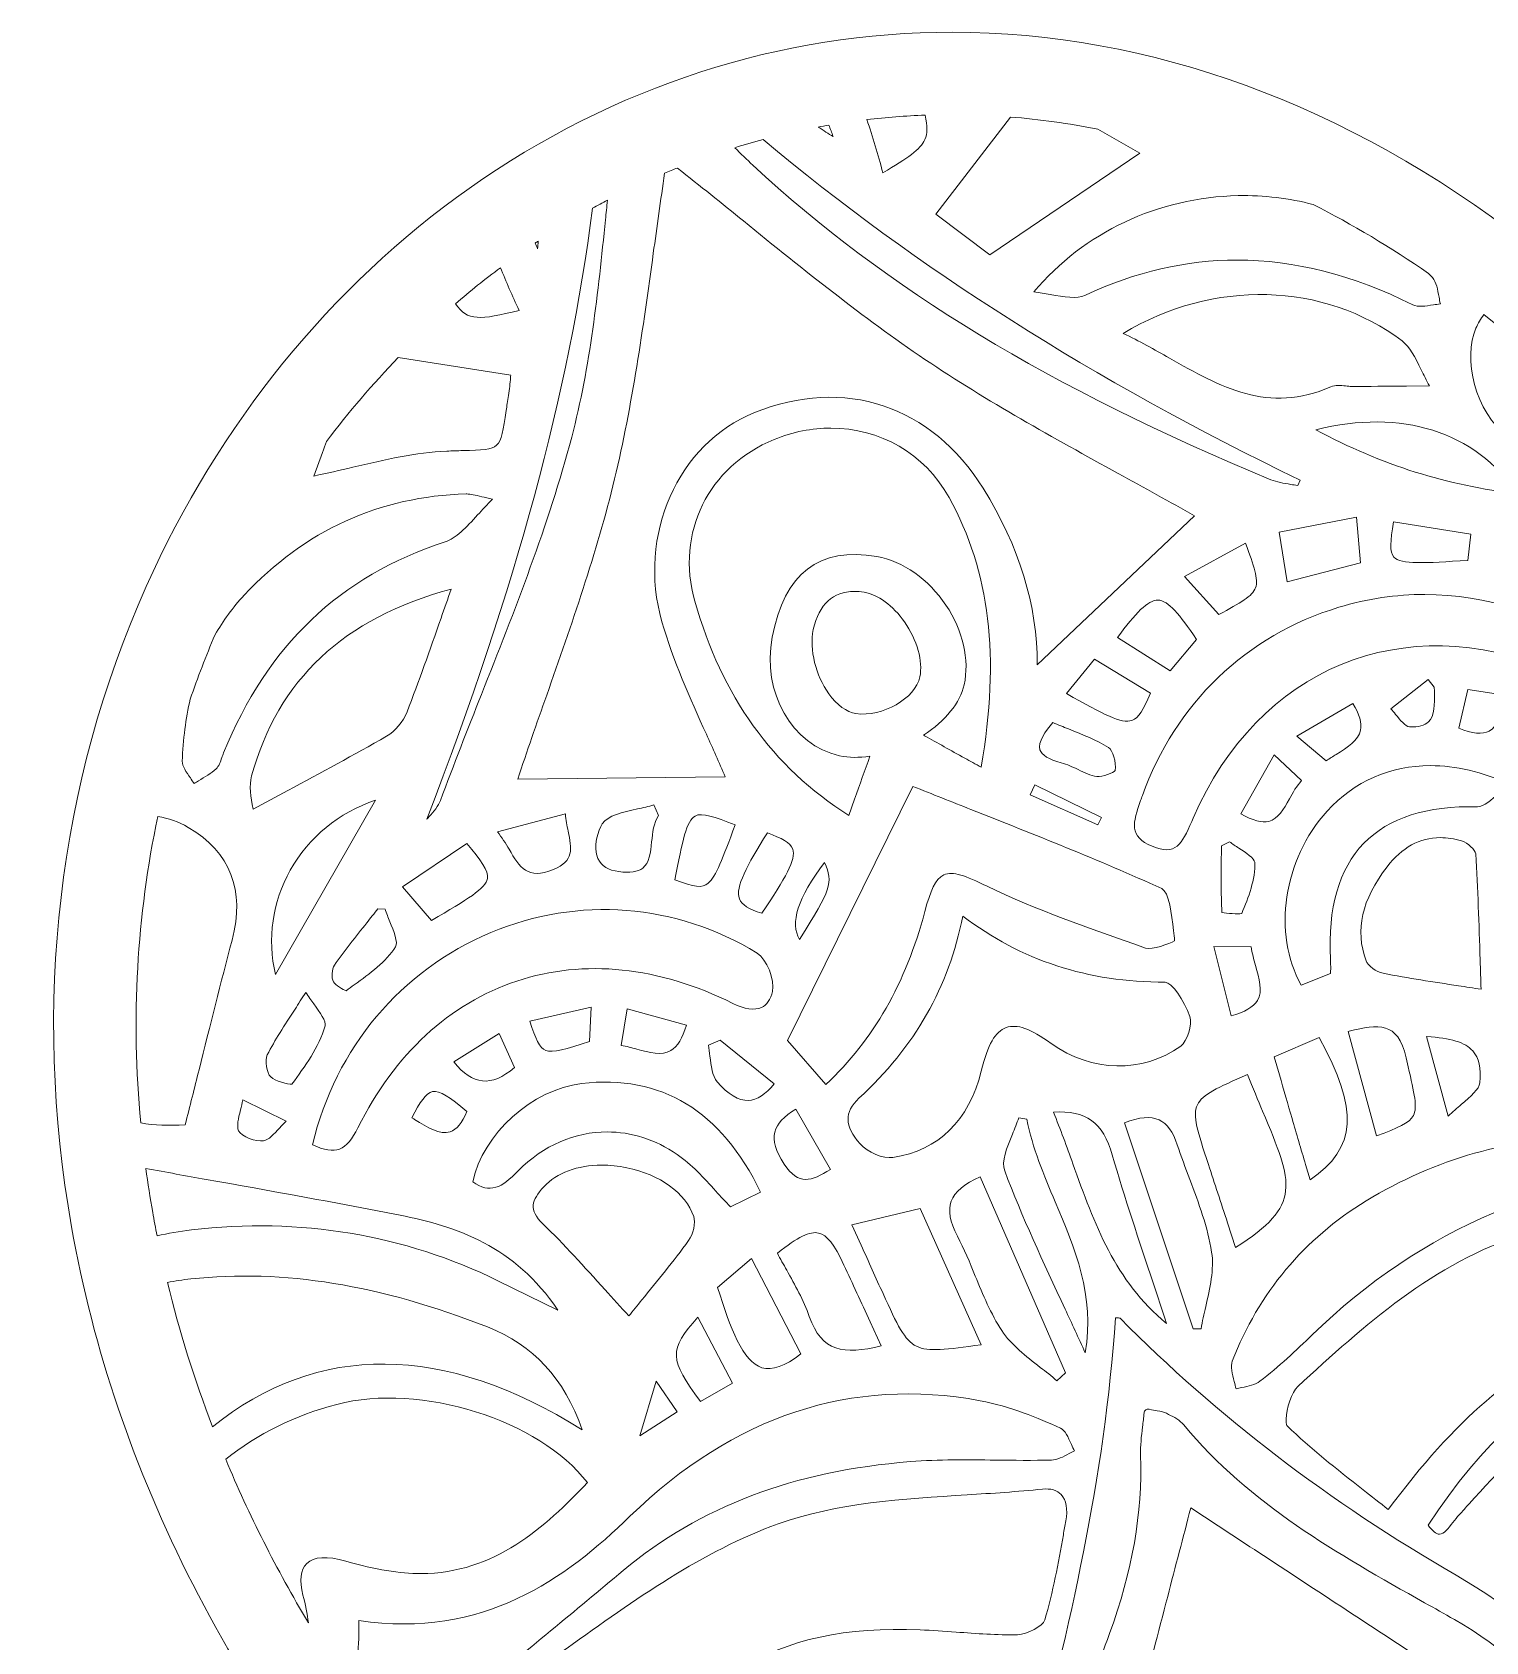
# Model space of a CAD drawing. Extents: x 49 to 10099, y -910 to -90.
# Drawn here: x 48.9 to 401.5, y -482.3 to -91.8 of the extents above; entities that cross this region are included whole.
import ezdxf

# ---------------------------------------------------------------- set-up
doc = ezdxf.new("R2010")
doc.units = 0
doc.header["$MEASUREMENT"] = 0
doc.layers.add('Layer 1', color=7, linetype='Continuous')

msp = doc.modelspace()

# ---------------------------------------------------------------- linework, layer by layer
at = {"layer": 'Layer 1', "lineweight": 0}
for points in [[(351.34, -213.13), (370.13, -209.47), (371.05, -220.55), (353.31, -225.17), (351.34, -213.13)], [(308.24, -282.35), (307.38, -284.11), (290.92, -276.85), (292.1, -274.42), (308.24, -282.35)], [(200.23, -419.08), (205.35, -426.5), (196.28, -432.37), (200.23, -419.08)]]:
    msp.add_lwpolyline(points, dxfattribs=at)
for points, knots in [([(923.48, -226.33), (905.85, -186.9), (878.75, -153.49), (845.11, -129.71), (810.04, -104.91), (769.53, -91.8), (727.95, -91.8), (680.05, -91.8), (632.03, -109.39), (589.06, -142.66), (556.36, -167.98), (526.49, -202.19), (500, -244.61), (474.22, -203.32), (445.23, -169.84), (413.53, -144.72), (413.14, -144.16), (412.75, -143.58), (412.38, -143.02), (412.1, -142.6), (411.56, -142.46), (411.11, -142.67), (411.11, -142.67), (411.01, -142.72), (411.01, -142.72), (410.99, -142.7), (410.97, -142.69), (410.95, -142.67), (367.98, -109.4), (319.95, -91.81), (272.04, -91.8), (230.47, -91.8), (189.96, -104.91), (154.9, -129.69), (121.25, -153.47), (94.15, -186.88), (76.52, -226.31), (55.14, -274.13), (48.87, -327.84), (58.41, -381.63), (68.97, -441.15), (97.77, -497.53), (144, -549.22), (297.89, -721.22), (474.96, -885.08), (476.74, -886.72), (476.74, -886.72), (500.01, -908.2), (500.01, -908.2), (500.01, -908.2), (523.28, -886.71), (523.28, -886.71), (525.05, -885.08), (702.13, -721.22), (856.01, -549.22), (902.24, -497.54), (931.03, -441.16), (941.59, -381.65), (951.12, -327.86), (944.86, -274.15), (923.48, -226.33)], [0, 0, 0, 0, 1, 1, 1, 2, 2, 2, 3, 3, 3, 4, 4, 4, 5, 5, 5, 6, 6, 6, 7, 7, 7, 8, 8, 8, 9, 9, 9, 10, 10, 10, 11, 11, 11, 12, 12, 12, 13, 13, 13, 14, 14, 14, 15, 15, 15, 16, 16, 16, 17, 17, 17, 18, 18, 18, 19, 19, 19, 20, 20, 20, 20]), ([(265.49, -111.93), (266.02, -114.57), (266.07, -116.39), (265.41, -117.87), (264.34, -120.31), (261.25, -122.28), (255.22, -125.95), (254.07, -121.48), (252.77, -117.16), (251.35, -113.02), (256.04, -112.47), (260.75, -112.1), (265.49, -111.93)], [0, 0, 0, 0, 1, 1, 1, 2, 2, 2, 3, 3, 3, 4, 4, 4, 4]), ([(307.37, -115.34), (307.37, -115.34), (317.55, -121.19), (317.55, -121.19), (317.55, -121.19), (281.2, -145.84), (281.2, -145.84), (281.2, -145.84), (268.04, -135.92), (268.04, -135.92), (268.04, -135.92), (286.16, -112.38), (286.16, -112.38), (293.24, -112.95), (300.32, -113.94), (307.37, -115.34)], [0, 0, 0, 0, 1, 1, 1, 2, 2, 2, 3, 3, 3, 4, 4, 4, 5, 5, 5, 5]), ([(242.11, -114.36), (242.47, -115.27), (242.83, -116.18), (243.17, -117.11), (242.03, -116.44), (240.82, -115.67), (239.56, -114.81), (240.41, -114.65), (241.26, -114.5), (242.11, -114.36)], [0, 0, 0, 0, 1, 1, 1, 2, 2, 2, 3, 3, 3, 3]), ([(226.16, -117.84), (263.47, -149.09), (306.25, -176.22), (356.47, -200.48), (356.47, -200.48), (355.85, -201.8), (355.85, -201.8), (355.3, -201.69), (354.73, -201.6), (354.17, -201.52), (352.44, -201.24), (350.8, -200.98), (349.33, -200.37), (295.96, -178.3), (256.05, -154.06), (223.71, -124.09), (222.22, -122.7), (220.75, -121.27), (219.3, -119.83), (221.58, -119.12), (223.86, -118.46), (226.16, -117.84)], [0, 0, 0, 0, 1, 1, 1, 2, 2, 2, 3, 3, 3, 4, 4, 4, 5, 5, 5, 6, 6, 6, 7, 7, 7, 7]), ([(205.41, -124.76), (210.85, -129.07), (216.21, -133.39), (221.41, -137.61), (236.26, -149.63), (250.28, -160.98), (265.42, -171.18), (280.6, -181.41), (296.71, -190.27), (312.28, -198.84), (318.7, -202.37), (324.79, -205.72), (330.8, -209.15), (330.8, -209.15), (292.66, -245.27), (292.66, -245.27), (292.71, -230.92), (288.31, -216.53), (279.57, -202.46), (267.07, -182.34), (245.8, -175.31), (224.06, -184.11), (205.47, -191.63), (195.61, -213.92), (201.63, -234.84), (204.34, -244.28), (208.44, -253.37), (212.42, -262.15), (213.94, -265.53), (215.52, -269.01), (216.97, -272.44), (216.97, -272.44), (166.66, -273), (166.66, -273), (168.88, -266.31), (171.21, -259.66), (173.68, -252.65), (179.64, -235.69), (185.81, -218.15), (190.14, -200.2), (194.46, -182.26), (197.04, -163.53), (199.54, -145.42), (200.41, -139.07), (201.32, -132.54), (202.29, -126.04), (203.33, -125.6), (204.37, -125.17), (205.41, -124.76)], [0, 0, 0, 0, 1, 1, 1, 2, 2, 2, 3, 3, 3, 4, 4, 4, 5, 5, 5, 6, 6, 6, 7, 7, 7, 8, 8, 8, 9, 9, 9, 10, 10, 10, 11, 11, 11, 12, 12, 12, 13, 13, 13, 14, 14, 14, 15, 15, 15, 16, 16, 16, 16]), ([(184.81, -134.52), (186.01, -133.86), (187.21, -133.22), (188.42, -132.58), (188.25, -134.16), (188.09, -135.74), (187.93, -137.3), (186.13, -154.84), (184.26, -172.97), (179.74, -190.06), (174.13, -211.29), (165.85, -232.23), (157.85, -252.48), (154.53, -260.88), (151.09, -269.57), (147.9, -278.17), (147.38, -279.56), (146.25, -280.87), (145.17, -282.13), (145.17, -282.13), (144.85, -282.5), (144.85, -282.5), (144.77, -282.58), (144.69, -282.67), (144.61, -282.76), (166.33, -226.12), (179.01, -179.51), (184.81, -134.52)], [0, 0, 0, 0, 1, 1, 1, 2, 2, 2, 3, 3, 3, 4, 4, 4, 5, 5, 5, 6, 6, 6, 7, 7, 7, 8, 8, 8, 9, 9, 9, 9]), ([(387.61, -150.35), (387.92, -150.69), (388.24, -151.02), (388.54, -151.36), (389.48, -152.46), (389.8, -154.23), (390.14, -156.12), (390.23, -156.65), (390.33, -157.19), (390.45, -157.72), (389.88, -157.79), (389.31, -157.88), (388.76, -157.96), (386.91, -158.25), (385, -158.55), (383.78, -157.94), (369.21, -150.71), (355.06, -147.09), (341.11, -147.09), (328.75, -147.09), (316.55, -149.93), (304.35, -155.61), (302.26, -156.59), (299.27, -156.06), (295.81, -155.45), (294.53, -155.22), (293.22, -154.99), (291.85, -154.81), (304, -140.36), (321.95, -131.87), (341.4, -131.46), (347.68, -131.33), (353.8, -132.09), (359.58, -133.61), (369.09, -138.43), (378.45, -144.01), (387.61, -150.35)], [0, 0, 0, 0, 1, 1, 1, 2, 2, 2, 3, 3, 3, 4, 4, 4, 5, 5, 5, 6, 6, 6, 7, 7, 7, 8, 8, 8, 9, 9, 9, 10, 10, 10, 11, 11, 11, 12, 12, 12, 12]), ([(171.48, -144.38), (171.27, -143.91), (171.09, -143.45), (170.89, -142.98), (171.13, -142.82), (171.37, -142.66), (171.61, -142.5), (171.57, -143.13), (171.52, -143.75), (171.48, -144.38)], [0, 0, 0, 0, 1, 1, 1, 2, 2, 2, 3, 3, 3, 3]), ([(162.46, -148.95), (163.83, -152.31), (165.32, -155.75), (166.98, -159.29), (157.48, -161.68), (154.47, -161.94), (151.54, -157.69), (155.08, -154.64), (158.73, -151.73), (162.46, -148.95)], [0, 0, 0, 0, 1, 1, 1, 2, 2, 2, 3, 3, 3, 3]), ([(324.73, -170.87), (321.11, -168.81), (317.38, -166.7), (313.51, -164.9), (335.24, -151.71), (362.22, -152.36), (381.19, -166.71), (383.08, -168.14), (384.29, -170.61), (385.82, -173.73), (386.41, -174.94), (387.05, -176.26), (387.8, -177.64), (387.8, -177.64), (382.26, -177.68), (382.26, -177.68), (377.18, -177.71), (373.08, -177.73), (368.98, -177.75), (368.5, -177.74), (368, -177.69), (367.46, -177.63), (366.25, -177.5), (365, -177.36), (363.88, -177.85), (348.72, -184.48), (337.07, -177.87), (324.73, -170.87)], [0, 0, 0, 0, 1, 1, 1, 2, 2, 2, 3, 3, 3, 4, 4, 4, 5, 5, 5, 6, 6, 6, 7, 7, 7, 8, 8, 8, 9, 9, 9, 9]), ([(453.4, -213.14), (452.32, -214.91), (451.23, -216.72), (450.22, -218.6), (445.69, -215.63), (441.29, -212.78), (436.98, -210), (426.42, -203.17), (416.45, -196.73), (406.82, -189.86), (398.84, -184.16), (395.89, -170.69), (399.08, -163.65), (399.61, -162.47), (400.26, -161.35), (401, -160.29), (419.45, -174.89), (436.95, -192.54), (453.4, -213.14)], [0, 0, 0, 0, 1, 1, 1, 2, 2, 2, 3, 3, 3, 4, 4, 4, 5, 5, 5, 6, 6, 6, 6]), ([(137.66, -170.76), (137.66, -170.76), (164.96, -175.05), (164.96, -175.05), (164.94, -175.24), (164.93, -175.44), (164.91, -175.65), (164.79, -176.97), (164.66, -178.47), (164.42, -179.96), (164.2, -181.29), (164.02, -182.5), (163.85, -183.59), (163.12, -188.33), (162.72, -190.94), (161.54, -192.03), (160.37, -193.1), (157.99, -193.17), (153.26, -193.31), (152.12, -193.35), (150.84, -193.38), (149.42, -193.44), (141.9, -193.75), (134.48, -195.5), (126.62, -197.35), (123.57, -198.07), (120.43, -198.81), (117.2, -199.49), (117.2, -199.49), (119.3, -193.76), (119.3, -193.76), (119.62, -192.87), (119.94, -192.01), (120.25, -191.13), (125.66, -183.94), (131.48, -177.14), (137.66, -170.76)], [0, 0, 0, 0, 1, 1, 1, 2, 2, 2, 3, 3, 3, 4, 4, 4, 5, 5, 5, 6, 6, 6, 7, 7, 7, 8, 8, 8, 9, 9, 9, 10, 10, 10, 11, 11, 11, 12, 12, 12, 12]), ([(360.27, -188.28), (381.07, -183.05), (398.74, -188.63), (409.33, -203.77), (392.04, -201.83), (376.34, -196.87), (360.27, -188.28)], [0, 0, 0, 0, 1, 1, 1, 2, 2, 2, 2]), ([(279.09, -270.16), (277.7, -269.39), (276.38, -268.65), (275.1, -267.94), (271.62, -266.01), (268.47, -264.26), (265.35, -262.48), (265.27, -262.43), (265.19, -262.39), (265.11, -262.35), (270.39, -258.9), (274.02, -254.44), (274.94, -250.17), (276.27, -244.05), (274.66, -237), (270.52, -230.81), (266.27, -224.47), (260.15, -220.17), (253.74, -219.02), (239.83, -216.53), (231.29, -223.11), (228.37, -238.6), (225.84, -251.96), (233.19, -264.85), (244.74, -267.35), (246.97, -267.83), (249.43, -267.87), (252.08, -267.47), (252.08, -267.48), (252.08, -267.48), (252.08, -267.48), (250.84, -270.89), (249.64, -274.31), (248.37, -277.92), (248.37, -277.92), (246.98, -281.87), (246.98, -281.87), (228.37, -269.98), (216.13, -252.95), (209.61, -229.85), (204.93, -213.29), (212.85, -197.16), (228.86, -190.61), (233.41, -188.75), (238.06, -187.86), (242.59, -187.86), (254.41, -187.86), (265.37, -193.93), (271.27, -204.69), (281.24, -222.85), (283.67, -243.1), (279.09, -270.16)], [0, 0, 0, 0, 1, 1, 1, 2, 2, 2, 3, 3, 3, 4, 4, 4, 5, 5, 5, 6, 6, 6, 7, 7, 7, 8, 8, 8, 9, 9, 9, 10, 10, 10, 11, 11, 11, 12, 12, 12, 13, 13, 13, 14, 14, 14, 15, 15, 15, 16, 16, 16, 17, 17, 17, 17]), ([(93.21, -238.06), (95.21, -234.56), (97.55, -231.34), (100.28, -228.42), (115, -212.67), (133.12, -204.4), (154.15, -203.84), (154.19, -203.84), (154.24, -203.84), (154.29, -203.84), (155.22, -203.84), (156.28, -204.09), (157.97, -204.5), (158.7, -204.68), (159.55, -204.89), (160.56, -205.11), (159.23, -206.43), (158.03, -207.74), (156.93, -208.94), (154.16, -211.96), (151.76, -214.57), (149.01, -215.47), (123.45, -223.83), (105.89, -240.58), (95.31, -266.66), (95.17, -267.03), (95.03, -267.42), (94.89, -267.8), (94.52, -268.86), (94.13, -269.94), (93.5, -270.51), (92.26, -271.63), (90.79, -272.51), (89.24, -273.43), (88.88, -273.65), (88.52, -273.87), (88.16, -274.08), (87.86, -273.63), (87.55, -273.18), (87.24, -272.73), (86.26, -271.33), (85.24, -269.88), (85.28, -268.7), (85.47, -263.35), (86.11, -258.34), (87.21, -253.65), (89.03, -248.39), (91.02, -243.19), (93.21, -238.06)], [0, 0, 0, 0, 1, 1, 1, 2, 2, 2, 3, 3, 3, 4, 4, 4, 5, 5, 5, 6, 6, 6, 7, 7, 7, 8, 8, 8, 9, 9, 9, 10, 10, 10, 11, 11, 11, 12, 12, 12, 13, 13, 13, 14, 14, 14, 15, 15, 15, 16, 16, 16, 16]), ([(379.05, -210.63), (379.05, -210.63), (397.84, -213.58), (397.84, -213.58), (397.84, -213.58), (397.14, -219.94), (397.14, -219.94), (386.68, -220.64), (380.88, -220.98), (379.19, -219.14), (378.07, -217.91), (378.34, -215.21), (379.05, -210.63)], [0, 0, 0, 0, 1, 1, 1, 2, 2, 2, 3, 3, 3, 4, 4, 4, 4]), ([(328.37, -223.87), (328.37, -223.87), (343.22, -215.78), (343.22, -215.78), (345.28, -221.36), (346.37, -224.52), (345.62, -226.58), (344.87, -228.65), (341.96, -230.27), (336.72, -233.07), (336.72, -233.07), (328.37, -223.87), (328.37, -223.87)], [0, 0, 0, 0, 1, 1, 1, 2, 2, 2, 3, 3, 3, 4, 4, 4, 4]), ([(134.82, -262.62), (126.95, -267.15), (118.8, -271.52), (110.91, -275.75), (108.09, -277.26), (105.27, -278.77), (102.45, -280.3), (101.87, -277.39), (101.44, -274.66), (102.1, -272.26), (108.51, -248.86), (124.36, -234.02), (150.52, -226.92), (149.68, -229.28), (148.86, -231.62), (148.05, -233.94), (145.29, -241.82), (142.69, -249.26), (139.8, -256.71), (138.89, -259.06), (136.89, -261.44), (134.82, -262.62)], [0, 0, 0, 0, 1, 1, 1, 2, 2, 2, 3, 3, 3, 4, 4, 4, 5, 5, 5, 6, 6, 6, 7, 7, 7, 7]), ([(248.69, -257.11), (246.43, -256.77), (244.08, -255.06), (242.1, -252.29), (238.89, -247.82), (237.41, -241.69), (238.31, -236.73), (239.82, -230.53), (243.09, -227.49), (248.29, -227.49), (249.05, -227.49), (249.85, -227.55), (250.68, -227.68), (254.02, -228.19), (257.68, -230.89), (260.47, -234.9), (263.55, -239.32), (264.97, -244.42), (264.2, -248.24), (263.14, -253.41), (255.04, -258.05), (248.69, -257.11)], [0, 0, 0, 0, 1, 1, 1, 2, 2, 2, 3, 3, 3, 4, 4, 4, 5, 5, 5, 6, 6, 6, 7, 7, 7, 7]), ([(331.27, -239.14), (331.27, -239.14), (324.9, -246.77), (324.9, -246.77), (324.9, -246.77), (312.13, -238.64), (312.13, -238.64), (316.45, -232.84), (319.51, -229.51), (321.97, -229.58), (324.45, -229.65), (327.29, -233.12), (331.27, -239.14)], [0, 0, 0, 0, 1, 1, 1, 2, 2, 2, 3, 3, 3, 4, 4, 4, 4]), ([(417.65, -246.59), (381.4, -231.53), (346.37, -245.96), (330.49, -282.48), (330.49, -282.48), (330.14, -283.3), (330.14, -283.3), (327.74, -288.86), (326.23, -291.65), (320.54, -289.31), (314.88, -286.98), (315.79, -283.58), (317.75, -278.22), (317.9, -277.82), (318.04, -277.42), (318.18, -277.02), (326.06, -254.75), (343.44, -238.1), (365.86, -231.33), (372.75, -229.24), (379.75, -228.22), (386.69, -228.22), (401.58, -228.22), (416.15, -232.95), (428.59, -242.08), (425.96, -247.9), (423.31, -248.94), (417.65, -246.59)], [0, 0, 0, 0, 1, 1, 1, 2, 2, 2, 3, 3, 3, 4, 4, 4, 5, 5, 5, 6, 6, 6, 7, 7, 7, 8, 8, 8, 9, 9, 9, 9]), ([(320.13, -252.19), (318.43, -256.2), (317.27, -258.23), (315.64, -258.78), (313.15, -259.62), (308.83, -257.44), (299.76, -252.24), (299.76, -252.24), (306.57, -243.89), (306.57, -243.89), (306.57, -243.89), (320.13, -252.19), (320.13, -252.19)], [0, 0, 0, 0, 1, 1, 1, 2, 2, 2, 3, 3, 3, 4, 4, 4, 4]), ([(378.44, -255.94), (378.44, -255.94), (387.48, -248.87), (387.48, -248.87), (387.48, -248.87), (388.99, -250.74), (388.99, -250.74), (388.99, -251.16), (389, -251.57), (389.01, -251.99), (389.05, -254.79), (389.09, -257.68), (387.57, -259.15), (386.64, -260.05), (385.13, -260.43), (382.96, -260.32), (381.99, -260.27), (380.72, -258.7), (379.59, -257.31), (379.22, -256.85), (378.83, -256.38), (378.44, -255.94)], [0, 0, 0, 0, 1, 1, 1, 2, 2, 2, 3, 3, 3, 4, 4, 4, 5, 5, 5, 6, 6, 6, 7, 7, 7, 7]), ([(394.9, -260.66), (394.9, -260.66), (397.15, -251.28), (397.15, -251.28), (397.15, -251.28), (406.09, -252.69), (406.09, -252.69), (405.36, -256.55), (404.62, -260.14), (402.29, -261.38), (400.66, -262.24), (398.24, -262.01), (394.9, -260.66)], [0, 0, 0, 0, 1, 1, 1, 2, 2, 2, 3, 3, 3, 4, 4, 4, 4]), ([(371.11, -261.15), (370.59, -263.66), (367.96, -265.29), (365.19, -267.02), (364.39, -267.51), (363.58, -268.02), (362.79, -268.56), (362.79, -268.56), (355.63, -262.63), (355.63, -262.63), (355.63, -262.63), (369.19, -254.65), (369.19, -254.65), (370.85, -257.28), (371.48, -259.41), (371.11, -261.15)], [0, 0, 0, 0, 1, 1, 1, 2, 2, 2, 3, 3, 3, 4, 4, 4, 5, 5, 5, 5]), ([(300.25, -260.84), (303.74, -262.24), (307.02, -263.55), (309.95, -265.36), (311, -266.01), (311.85, -268.88), (311.61, -270.9), (311.19, -271.46), (308.53, -272.6), (307.15, -272.38), (305.62, -272.15), (304.14, -271.45), (302.57, -270.7), (301.27, -270.09), (299.92, -269.45), (298.49, -269.07), (295.46, -268.26), (293.73, -267.18), (293.33, -265.88), (292.77, -264.06), (294.71, -261.36), (296.45, -259.29), (297.74, -259.84), (299.01, -260.35), (300.25, -260.84)], [0, 0, 0, 0, 1, 1, 1, 2, 2, 2, 3, 3, 3, 4, 4, 4, 5, 5, 5, 6, 6, 6, 7, 7, 7, 8, 8, 8, 8]), ([(356.76, -273.39), (355.59, -274.67), (354.71, -276.26), (353.84, -277.81), (352.44, -280.33), (351.11, -282.7), (348.88, -283.27), (347.16, -283.7), (344.93, -283.1), (342.08, -281.42), (342.08, -281.42), (350.11, -267.13), (350.11, -267.13), (350.11, -267.13), (356.76, -273.39), (356.76, -273.39)], [0, 0, 0, 0, 1, 1, 1, 2, 2, 2, 3, 3, 3, 4, 4, 4, 5, 5, 5, 5]), ([(388.04, -269.75), (394.14, -269.75), (400.61, -271.23), (407.15, -274.24), (406.33, -274.92), (405.55, -275.62), (404.78, -276.31), (402.8, -278.09), (400.98, -279.75), (399.44, -279.74), (387.2, -279.42), (377.92, -282.4), (371.89, -288.6), (365.84, -294.84), (363.12, -304.29), (363.81, -316.68), (363.85, -317.47), (363.85, -318.29), (363.85, -319.24), (363.84, -319.55), (363.84, -319.88), (363.84, -320.22), (363.84, -320.22), (356.67, -322.98), (356.67, -322.98), (349.72, -310.48), (352.36, -292.51), (362.97, -280.81), (369.62, -273.48), (378.36, -269.75), (388.04, -269.75)], [0, 0, 0, 0, 1, 1, 1, 2, 2, 2, 3, 3, 3, 4, 4, 4, 5, 5, 5, 6, 6, 6, 7, 7, 7, 8, 8, 8, 9, 9, 9, 10, 10, 10, 10]), ([(322.86, -299.58), (324.71, -300.42), (325.29, -305.82), (325.72, -309.77), (325.82, -310.62), (325.91, -311.45), (326, -312.22), (324.71, -312.99), (320.5, -314.54), (318.96, -314), (305, -309.18), (292.46, -304.72), (280.49, -299.02), (275.17, -296.49), (272.29, -295.22), (269.99, -296.28), (267.88, -297.26), (266.79, -300.02), (265.42, -305.11), (260.69, -322.72), (253.04, -336.1), (241.4, -347.14), (241.4, -347.14), (232.1, -336.46), (232.1, -336.46), (232.1, -336.46), (262.5, -274.79), (262.5, -274.79), (267.19, -276.67), (271.89, -278.53), (276.6, -280.39), (291.88, -286.43), (307.68, -292.67), (322.86, -299.58)], [0, 0, 0, 0, 1, 1, 1, 2, 2, 2, 3, 3, 3, 4, 4, 4, 5, 5, 5, 6, 6, 6, 7, 7, 7, 8, 8, 8, 9, 9, 9, 10, 10, 10, 11, 11, 11, 11]), ([(107.88, -320.41), (105.89, -311.77), (107.14, -302.88), (111.46, -295.13), (115.96, -287.08), (123.25, -281.12), (132.16, -278.14), (132.16, -278.14), (107.88, -320.41), (107.88, -320.41)], [0, 0, 0, 0, 1, 1, 1, 2, 2, 2, 3, 3, 3, 3]), ([(187.17, -283.83), (188.47, -281.84), (192.14, -281.04), (195.68, -280.26), (197.02, -279.97), (198.4, -279.67), (199.69, -279.3), (199.69, -279.3), (200.82, -281.86), (200.82, -281.86), (199.63, -283.65), (199.38, -285.99), (199.13, -288.26), (198.85, -290.88), (198.58, -293.35), (196.97, -294.62), (195.78, -295.55), (193.88, -295.83), (191.17, -295.47), (188.62, -295.13), (186.92, -294.07), (186.12, -292.32), (184.81, -289.46), (186.15, -285.38), (187.17, -283.83)], [0, 0, 0, 0, 1, 1, 1, 2, 2, 2, 3, 3, 3, 4, 4, 4, 5, 5, 5, 6, 6, 6, 7, 7, 7, 8, 8, 8, 8]), ([(204.76, -297.47), (206.61, -287.93), (207.61, -283.11), (209.69, -281.97), (211.33, -281.07), (214.39, -282.18), (219.37, -284.13), (216.41, -292.21), (214.72, -296.7), (212.85, -298.29), (211.33, -299.59), (209.51, -299.13), (204.76, -297.47)], [0, 0, 0, 0, 1, 1, 1, 2, 2, 2, 3, 3, 3, 4, 4, 4, 4]), ([(79.33, -282.07), (81.9, -282.47), (84.39, -283.35), (86.71, -284.72), (96.96, -290.77), (100.55, -299.98), (97.36, -312.08), (94.62, -322.51), (92.06, -332.74), (89.34, -343.56), (88.24, -347.98), (87.12, -352.41), (85.99, -356.88), (82.04, -357.13), (78.46, -356.98), (75.19, -356.45), (72.84, -331.18), (74.25, -306.15), (79.33, -282.07)], [0, 0, 0, 0, 1, 1, 1, 2, 2, 2, 3, 3, 3, 4, 4, 4, 5, 5, 5, 6, 6, 6, 6]), ([(161.72, -285.81), (161.72, -285.81), (178.2, -281.48), (178.2, -281.48), (178.32, -282.92), (178.6, -284.29), (178.87, -285.63), (179.76, -289.98), (180.35, -292.85), (175.3, -294.94), (169.03, -297.54), (167.15, -294.39), (164.55, -290.04), (163.69, -288.6), (162.81, -287.13), (161.72, -285.81)], [0, 0, 0, 0, 1, 1, 1, 2, 2, 2, 3, 3, 3, 4, 4, 4, 5, 5, 5, 5]), ([(154.33, -288.64), (157.67, -292.72), (159.65, -295.26), (159.32, -297.13), (158.88, -299.57), (154.48, -302.2), (145.73, -307.32), (145.73, -307.32), (138.71, -299.19), (138.71, -299.19), (138.71, -299.19), (154.33, -288.64), (154.33, -288.64)], [0, 0, 0, 0, 1, 1, 1, 2, 2, 2, 3, 3, 3, 4, 4, 4, 4]), ([(225.89, -305.56), (222.63, -304.57), (220.98, -303.51), (220.44, -302.08), (219.38, -299.29), (222.22, -293.89), (227.2, -286.09), (230.62, -287.3), (232.83, -288.41), (233.37, -290), (234.2, -292.46), (231.62, -297.01), (225.89, -305.56)], [0, 0, 0, 0, 1, 1, 1, 2, 2, 2, 3, 3, 3, 4, 4, 4, 4]), ([(345.44, -293.19), (345.44, -293.19), (345.44, -293.19), (345.44, -293.19), (345.62, -297.29), (343.92, -301.74), (342.26, -305.64), (341.35, -305.8), (338.7, -305.59), (337.46, -305.38), (337.22, -300.67), (337.28, -295.85), (337.33, -291.19), (337.33, -291.19), (337.36, -289.19), (337.36, -289.19), (337.36, -289.19), (339.32, -288.24), (339.32, -288.24), (340.03, -288.77), (340.82, -289.28), (341.59, -289.78), (343.2, -290.82), (345.4, -292.25), (345.44, -293.19)], [0, 0, 0, 0, 1, 1, 1, 2, 2, 2, 3, 3, 3, 4, 4, 4, 5, 5, 5, 6, 6, 6, 7, 7, 7, 8, 8, 8, 8]), ([(394.85, -323.16), (388.85, -322.25), (382.64, -321.31), (376.6, -320.13), (374.97, -319.81), (372.86, -318.27), (372.42, -317.07), (369.73, -309.59), (371.35, -302.35), (377.54, -294.28), (381.14, -289.58), (385.45, -287.22), (390.41, -287.22), (392.07, -287.22), (393.81, -287.49), (395.61, -288.02), (397.13, -288.46), (398.96, -290.28), (399.02, -291.13), (399.56, -299.66), (399.82, -308.05), (400.1, -316.94), (400.17, -319.28), (400.25, -321.63), (400.33, -324), (398.5, -323.72), (396.68, -323.44), (394.85, -323.16)], [0, 0, 0, 0, 1, 1, 1, 2, 2, 2, 3, 3, 3, 4, 4, 4, 5, 5, 5, 6, 6, 6, 7, 7, 7, 8, 8, 8, 9, 9, 9, 9]), ([(241.07, -293.22), (243.26, -298.36), (242.68, -299.56), (235.03, -311.9), (232.58, -308.05), (234.61, -301.78), (241.07, -293.22)], [0, 0, 0, 0, 1, 1, 1, 2, 2, 2, 2]), ([(160.11, -310.27), (181.43, -301.32), (204.99, -303.14), (224.74, -315.25), (227.02, -316.65), (229.1, -321.85), (228.45, -324.52), (227.98, -326.5), (227.07, -327.81), (225.76, -328.42), (224.09, -329.19), (221.69, -328.85), (218.82, -327.42), (200.87, -318.48), (182.75, -316.61), (166.44, -322.02), (150.11, -327.43), (136.78, -339.73), (127.9, -357.6), (125.07, -363.29), (122.53, -364.3), (116.86, -361.73), (122.53, -338.17), (138.25, -319.44), (160.11, -310.27)], [0, 0, 0, 0, 1, 1, 1, 2, 2, 2, 3, 3, 3, 4, 4, 4, 5, 5, 5, 6, 6, 6, 7, 7, 7, 8, 8, 8, 8]), ([(122.17, -318.18), (124.63, -314.65), (127.38, -311.2), (130.04, -307.87), (130.93, -306.74), (131.83, -305.62), (132.72, -304.49), (132.72, -304.49), (134.49, -304.56), (134.49, -304.56), (134.81, -305.55), (135.23, -306.6), (135.64, -307.62), (136.55, -309.88), (137.69, -312.69), (137.03, -313.7), (134.68, -317.35), (130.77, -320.19), (126.99, -322.93), (126.33, -323.41), (125.68, -323.88), (125.04, -324.36), (124.32, -324.18), (122.44, -323.04), (121.95, -322.17), (121.42, -321.22), (121.53, -319.09), (122.17, -318.18)], [0, 0, 0, 0, 1, 1, 1, 2, 2, 2, 3, 3, 3, 4, 4, 4, 5, 5, 5, 6, 6, 6, 7, 7, 7, 8, 8, 8, 9, 9, 9, 9]), ([(329.71, -330.65), (330.34, -332.54), (329.05, -336.68), (327.48, -337.8), (318.16, -344.45), (305.83, -344.2), (296.05, -337.16), (291, -333.52), (287.74, -332.37), (285.16, -333.31), (282.47, -334.3), (280.71, -337.35), (279.08, -343.85), (276.04, -355.98), (268.83, -363.03), (257.64, -364.81), (255.36, -365.18), (251.51, -363.56), (249.7, -361.5), (245.88, -357.12), (245.79, -353.82), (249.43, -350.46), (249.43, -350.46), (249.43, -350.46), (249.43, -350.46), (262.97, -337.95), (271.22, -323.47), (274.6, -306.24), (288.76, -317.02), (304.85, -322.28), (323.74, -322.3), (325.23, -322.3), (328.35, -326.67), (329.71, -330.65)], [0, 0, 0, 0, 1, 1, 1, 2, 2, 2, 3, 3, 3, 4, 4, 4, 5, 5, 5, 6, 6, 6, 7, 7, 7, 8, 8, 8, 9, 9, 9, 10, 10, 10, 11, 11, 11, 11]), ([(344.54, -313.68), (344.77, -315.21), (345.21, -316.75), (345.64, -318.24), (346.55, -321.44), (347.42, -324.46), (346.08, -326.72), (345.1, -328.35), (343, -329.57), (339.68, -330.43), (339.68, -330.43), (335.53, -313.66), (335.53, -313.66), (335.53, -313.66), (344.54, -313.68), (344.54, -313.68)], [0, 0, 0, 0, 1, 1, 1, 2, 2, 2, 3, 3, 3, 4, 4, 4, 5, 5, 5, 5]), ([(106.73, -345.28), (106.73, -345.28), (106.73, -345.28), (106.73, -345.28), (105.73, -344.26), (105.27, -341.22), (105.91, -339.94), (107.76, -336.28), (110.02, -332.82), (112.64, -328.81), (113.47, -327.53), (114.33, -326.2), (115.23, -324.79), (115.87, -325.76), (116.54, -326.69), (117.16, -327.55), (118.67, -329.64), (120.23, -331.8), (119.92, -332.91), (118.45, -338.05), (114.97, -342.8), (111.88, -347), (110.97, -347.13), (107.75, -346.31), (106.73, -345.28)], [0, 0, 0, 0, 1, 1, 1, 2, 2, 2, 3, 3, 3, 4, 4, 4, 5, 5, 5, 6, 6, 6, 7, 7, 7, 8, 8, 8, 8]), ([(184.49, -328.37), (184.49, -328.37), (184.06, -336.67), (184.06, -336.67), (178.34, -338.52), (175.15, -339.51), (173.44, -338.86), (171.9, -338.28), (171.04, -336.07), (169.55, -331.76), (169.55, -331.76), (184.49, -328.37), (184.49, -328.37)], [0, 0, 0, 0, 1, 1, 1, 2, 2, 2, 3, 3, 3, 4, 4, 4, 4]), ([(207.55, -332.71), (206.64, -335.9), (205.41, -337.92), (203.79, -338.87), (201.55, -340.19), (198.62, -339.38), (195.51, -338.52), (194.29, -338.18), (193.03, -337.84), (191.77, -337.61), (191.77, -337.61), (193.17, -328.73), (193.17, -328.73), (193.17, -328.73), (207.55, -332.71), (207.55, -332.71)], [0, 0, 0, 0, 1, 1, 1, 2, 2, 2, 3, 3, 3, 4, 4, 4, 5, 5, 5, 5]), ([(383.92, -354.6), (382.98, -356.46), (380.12, -357.64), (374.98, -359.6), (374.98, -359.6), (368.12, -334.22), (368.12, -334.22), (368.12, -334.22), (368.36, -334.17), (368.36, -334.17), (375.4, -332.59), (380.06, -331.56), (382.15, -340.65), (382.15, -340.65), (382.64, -342.8), (382.64, -342.8), (384.16, -349.34), (384.92, -352.62), (383.92, -354.6)], [0, 0, 0, 0, 1, 1, 1, 2, 2, 2, 3, 3, 3, 4, 4, 4, 5, 5, 5, 6, 6, 6, 6]), ([(151.14, -341.64), (151.14, -341.64), (162.15, -334.76), (162.15, -334.76), (162.15, -334.76), (165.88, -343), (165.88, -343), (163.03, -345.42), (160.48, -346.48), (158.09, -346.24), (155.75, -346.01), (153.47, -344.5), (151.14, -341.64)], [0, 0, 0, 0, 1, 1, 1, 2, 2, 2, 3, 3, 3, 4, 4, 4, 4]), ([(358.85, -370.27), (358.85, -370.27), (357.76, -366.56), (357.76, -366.56), (356.65, -362.78), (355.56, -359.09), (354.49, -355.4), (353.47, -351.92), (352.47, -348.44), (351.41, -344.73), (351.41, -344.73), (350.16, -340.4), (350.16, -340.4), (350.16, -340.4), (361.05, -335.71), (361.05, -335.71), (370.74, -353.43), (370.21, -362.4), (358.85, -370.27)], [0, 0, 0, 0, 1, 1, 1, 2, 2, 2, 3, 3, 3, 4, 4, 4, 5, 5, 5, 6, 6, 6, 6]), ([(400.04, -346.71), (399.9, -348.24), (397.87, -349.97), (395.52, -351.97), (394.53, -352.82), (393.43, -353.75), (392.33, -354.79), (392.33, -354.79), (387.12, -335.5), (387.12, -335.5), (392.97, -335.79), (396.45, -336.88), (398.32, -338.98), (399.82, -340.67), (400.37, -343.13), (400.04, -346.71)], [0, 0, 0, 0, 1, 1, 1, 2, 2, 2, 3, 3, 3, 4, 4, 4, 5, 5, 5, 5]), ([(222.6, -350.97), (220.24, -351.05), (217.68, -349.54), (215.01, -346.43), (213.82, -345.04), (213.54, -342.59), (213.27, -340.22), (213.17, -339.34), (213.06, -338.43), (212.91, -337.55), (212.91, -337.55), (215.76, -336.38), (215.76, -336.38), (215.76, -336.38), (228.88, -346.93), (228.88, -346.93), (226.81, -349.53), (224.7, -350.89), (222.6, -350.97)], [0, 0, 0, 0, 1, 1, 1, 2, 2, 2, 3, 3, 3, 4, 4, 4, 5, 5, 5, 6, 6, 6, 6]), ([(642.74, -406.53), (632.73, -399.47), (623.27, -392.81), (613.89, -386.05), (589.72, -368.64), (561.25, -366.08), (536.45, -365.06), (515.49, -364.19), (494.13, -365.16), (473.47, -366.1), (467.54, -366.37), (461.62, -366.64), (455.7, -366.87), (418.31, -368.31), (385.9, -382.09), (359.38, -407.84), (355.49, -411.61), (351.27, -415.58), (346.66, -419.1), (345.55, -419.94), (343.95, -420.29), (342.26, -420.65), (341.81, -420.75), (341.36, -420.84), (340.9, -420.95), (340.77, -420.36), (340.62, -419.77), (340.47, -419.2), (339.99, -417.38), (339.49, -415.49), (339.98, -414.23), (346.42, -397.65), (357.35, -384.57), (372.46, -375.35), (389.25, -365.1), (407.55, -359.93), (426.95, -359.93), (429.46, -359.93), (432, -360.01), (434.55, -360.19), (458.5, -361.82), (476.18, -355.95), (490.19, -341.71), (495.17, -336.66), (498.89, -336.51), (503.89, -341.16), (518.95, -355.16), (537.38, -360.52), (561.87, -358.04), (595.77, -354.59), (623.8, -364.8), (645.21, -388.38), (650.47, -394.17), (654.08, -401.7), (657.57, -408.98), (657.57, -408.98), (658.47, -410.85), (658.47, -410.85), (658.87, -411.69), (657.58, -413.93), (656.81, -415.26), (656.64, -415.56), (656.47, -415.85), (656.32, -416.12), (651.65, -412.81), (647.14, -409.63), (642.74, -406.53)], [0, 0, 0, 0, 1, 1, 1, 2, 2, 2, 3, 3, 3, 4, 4, 4, 5, 5, 5, 6, 6, 6, 7, 7, 7, 8, 8, 8, 9, 9, 9, 10, 10, 10, 11, 11, 11, 12, 12, 12, 13, 13, 13, 14, 14, 14, 15, 15, 15, 16, 16, 16, 17, 17, 17, 18, 18, 18, 19, 19, 19, 20, 20, 20, 21, 21, 21, 22, 22, 22, 22]), ([(182.15, -346.87), (201.41, -344.57), (216.01, -353.45), (225.58, -373.26), (225.58, -373.26), (218.26, -376.81), (218.26, -376.81), (217.04, -375.55), (215.85, -374.24), (214.7, -372.97), (211.82, -369.79), (208.84, -366.51), (205.33, -364.08), (200.03, -360.42), (194.16, -358.62), (188.34, -358.62), (180.57, -358.62), (172.88, -361.82), (166.76, -368.07), (162.75, -372.17), (159.89, -373.73), (155.74, -370.71), (158.19, -359.15), (170.13, -348.31), (182.15, -346.87)], [0, 0, 0, 0, 1, 1, 1, 2, 2, 2, 3, 3, 3, 4, 4, 4, 5, 5, 5, 6, 6, 6, 7, 7, 7, 8, 8, 8, 8]), ([(334.18, -366.49), (331.59, -358.58), (330.3, -354.61), (331.51, -352.04), (332.68, -349.55), (336.39, -347.87), (343.69, -344.7), (345, -347.98), (346.24, -350.95), (347.35, -353.6), (354.82, -371.36), (356.94, -376.42), (340.8, -386.62), (340.8, -386.62), (338.84, -380.68), (338.84, -380.68), (337.23, -375.79), (335.69, -371.14), (334.18, -366.49)], [0, 0, 0, 0, 1, 1, 1, 2, 2, 2, 3, 3, 3, 4, 4, 4, 5, 5, 5, 6, 6, 6, 6]), ([(110.49, -356), (109.92, -356.57), (109.4, -357.13), (108.91, -357.65), (107.47, -359.21), (106.22, -360.55), (105.02, -360.76), (103.12, -361.1), (99.61, -359.7), (98.95, -358.34), (98.42, -357.25), (98.88, -355.39), (99.4, -353.24), (99.59, -352.49), (99.79, -351.68), (99.97, -350.82), (99.97, -350.82), (110.49, -356), (110.49, -356)], [0, 0, 0, 0, 1, 1, 1, 2, 2, 2, 3, 3, 3, 4, 4, 4, 5, 5, 5, 6, 6, 6, 6]), ([(145.98, -348.84), (147.73, -348.48), (150.29, -350.25), (154.33, -353.67), (153.16, -356.45), (151.83, -358.06), (150.27, -358.58), (147.83, -359.4), (144.82, -357.55), (141.63, -355.58), (141.41, -355.45), (141.2, -355.31), (140.98, -355.18), (142.91, -351.4), (144.39, -349.16), (145.98, -348.84)], [0, 0, 0, 0, 1, 1, 1, 2, 2, 2, 3, 3, 3, 4, 4, 4, 5, 5, 5, 5]), ([(229.03, -358.64), (229.53, -356.65), (231.19, -354.82), (234.09, -353.09), (234.09, -353.09), (242.49, -367.72), (242.49, -367.72), (237.9, -370.6), (234.73, -371.72), (231.27, -366.4), (229.21, -363.24), (228.49, -360.77), (229.03, -358.64)], [0, 0, 0, 0, 1, 1, 1, 2, 2, 2, 3, 3, 3, 4, 4, 4, 4]), ([(299.44, -401.64), (294.07, -390.13), (289.01, -379.26), (284.77, -368.06), (283.93, -365.83), (285.32, -362.44), (286.66, -359.16), (287.2, -357.84), (287.75, -356.49), (288.18, -355.17), (288.18, -355.17), (290.14, -355.56), (290.14, -355.56), (291.49, -362.49), (294.3, -369.14), (297.03, -375.58), (301.77, -386.78), (306.67, -398.35), (304.32, -412.18), (302.67, -408.59), (301.03, -405.06), (299.44, -401.64)], [0, 0, 0, 0, 1, 1, 1, 2, 2, 2, 3, 3, 3, 4, 4, 4, 5, 5, 5, 6, 6, 6, 7, 7, 7, 7]), ([(301.31, -366.33), (299.83, -362.21), (298.3, -357.96), (296.6, -353.82), (304.47, -353.3), (308.64, -356.37), (310.88, -364.19), (313.88, -374.62), (317.38, -385.09), (320.77, -395.22), (321.87, -398.5), (322.97, -401.78), (324.05, -405.06), (311.52, -394.81), (306.55, -380.95), (301.31, -366.33)], [0, 0, 0, 0, 1, 1, 1, 2, 2, 2, 3, 3, 3, 4, 4, 4, 5, 5, 5, 5]), ([(313.83, -356.39), (317.44, -355), (320.2, -354.78), (322.23, -355.71), (324.16, -356.6), (325.61, -358.57), (326.64, -361.75), (327.56, -364.57), (328.63, -367.41), (329.67, -370.15), (331.82, -375.88), (334.05, -381.81), (334.98, -387.78), (335.63, -391.94), (334.57, -396.55), (333.54, -401), (333.14, -402.77), (332.72, -404.59), (332.4, -406.39), (332.4, -406.39), (330.5, -406.36), (330.5, -406.36), (330.5, -406.36), (313.83, -356.39), (313.83, -356.39)], [0, 0, 0, 0, 1, 1, 1, 2, 2, 2, 3, 3, 3, 4, 4, 4, 5, 5, 5, 6, 6, 6, 7, 7, 7, 8, 8, 8, 8]), ([(172.99, -371.93), (176.08, -368.53), (181.19, -366.68), (187.04, -366.68), (188.99, -366.68), (191.02, -366.88), (193.09, -367.31), (201.15, -368.95), (207.37, -373.47), (209.33, -379.11), (209.85, -380.61), (209.27, -383.42), (208.11, -384.99), (204.42, -390), (200.52, -394.77), (196.75, -399.38), (195.67, -400.7), (194.61, -402), (193.59, -403.27), (191.62, -401.13), (189.71, -399), (187.82, -396.9), (182.75, -391.27), (177.96, -385.96), (172.75, -380.92), (169.16, -377.45), (169.97, -375.26), (172.99, -371.93)], [0, 0, 0, 0, 1, 1, 1, 2, 2, 2, 3, 3, 3, 4, 4, 4, 5, 5, 5, 6, 6, 6, 7, 7, 7, 8, 8, 8, 9, 9, 9, 9]), ([(78.11, -378.14), (77.48, -374.6), (76.93, -371.05), (76.45, -367.51), (81.35, -368.39), (86.24, -369.27), (91.04, -370.13), (106.48, -372.89), (122.45, -375.74), (138.1, -378.83), (151.81, -381.53), (165.87, -386.25), (176.4, -401.86), (176.4, -401.86), (162.01, -394.79), (162.01, -394.79), (138.99, -383.49), (113.92, -379.31), (87.49, -382.38), (84.61, -382.71), (81.84, -383.2), (79.18, -383.83), (78.81, -381.94), (78.44, -380.04), (78.11, -378.14)], [0, 0, 0, 0, 1, 1, 1, 2, 2, 2, 3, 3, 3, 4, 4, 4, 5, 5, 5, 6, 6, 6, 7, 7, 7, 8, 8, 8, 8]), ([(277.64, -393.58), (276.32, -390.36), (274.95, -387.04), (273.32, -383.92), (271.49, -380.42), (271, -377.65), (271.81, -375.44), (272.65, -373.16), (274.95, -371.22), (278.82, -369.53), (278.82, -369.53), (299.5, -417.03), (299.5, -417.03), (299.5, -417.03), (297.45, -418.98), (297.45, -418.98), (296.14, -417.86), (294.75, -416.79), (293.41, -415.75), (289.94, -413.06), (286.35, -410.28), (284.08, -406.83), (281.42, -402.78), (279.5, -398.1), (277.64, -393.58)], [0, 0, 0, 0, 1, 1, 1, 2, 2, 2, 3, 3, 3, 4, 4, 4, 5, 5, 5, 6, 6, 6, 7, 7, 7, 8, 8, 8, 8]), ([(572.17, -406.47), (552.69, -399.62), (532.68, -403.02), (511.02, -416.9), (511.02, -416.9), (499.49, -392.58), (499.49, -392.58), (499.32, -392.22), (498.97, -392.01), (498.57, -392), (498.18, -392.01), (497.83, -392.24), (497.67, -392.6), (497.67, -392.6), (486.68, -417.31), (486.68, -417.31), (470.78, -408.2), (449.72, -399.31), (426.24, -408.76), (408.63, -415.84), (394.11, -428.28), (377.83, -450.26), (375.8, -448.63), (373.77, -447.05), (371.76, -445.47), (365.18, -440.32), (358.98, -435.46), (353.29, -429.92), (353.29, -429.91), (353.01, -429.59), (353.04, -428.28), (353.11, -425.76), (354.36, -421.75), (355.86, -420.38), (371.99, -405.62), (388.67, -390.35), (411, -383.31), (434.28, -375.97), (456.64, -372.39), (479.2, -372.39), (480.67, -372.39), (482.15, -372.4), (483.62, -372.43), (491.93, -372.6), (500.36, -372.46), (508.51, -372.32), (528.44, -371.99), (549.06, -371.64), (569.51, -375.89), (594.07, -381), (615.68, -392.3), (639.57, -412.54), (641.95, -414.55), (644.15, -416.72), (646.69, -419.23), (647.69, -420.22), (648.74, -421.25), (649.84, -422.32), (649.84, -422.32), (620.79, -445.37), (620.79, -445.37), (603.58, -424.45), (588.12, -412.08), (572.17, -406.47)], [0, 0, 0, 0, 1, 1, 1, 2, 2, 2, 3, 3, 3, 4, 4, 4, 5, 5, 5, 6, 6, 6, 7, 7, 7, 8, 8, 8, 9, 9, 9, 10, 10, 10, 11, 11, 11, 12, 12, 12, 13, 13, 13, 14, 14, 14, 15, 15, 15, 16, 16, 16, 17, 17, 17, 18, 18, 18, 19, 19, 19, 20, 20, 20, 21, 21, 21, 21]), ([(249.95, -386.08), (249.95, -386.08), (247.72, -381.13), (247.72, -381.13), (247.72, -381.13), (264.29, -377.23), (264.29, -377.23), (264.29, -377.23), (279.07, -410.25), (279.07, -410.25), (270.62, -411.47), (266.24, -412.02), (263.39, -410.62), (260.44, -409.18), (258.71, -405.39), (255.26, -397.84), (253.52, -394), (251.79, -390.16), (249.95, -386.08)], [0, 0, 0, 0, 1, 1, 1, 2, 2, 2, 3, 3, 3, 4, 4, 4, 5, 5, 5, 6, 6, 6, 6]), ([(231.89, -392.15), (231.14, -390.8), (230.36, -389.42), (229.63, -388.05), (234.62, -384.09), (237.54, -382.66), (239.64, -383.15), (241.63, -383.6), (243.41, -385.86), (245.78, -390.94), (247.87, -395.41), (249.94, -399.9), (252.15, -404.71), (252.15, -404.71), (254.83, -410.54), (254.83, -410.54), (245.66, -412.7), (240.37, -412), (237.37, -403.39), (235.99, -399.45), (233.91, -395.74), (231.89, -392.15)], [0, 0, 0, 0, 1, 1, 1, 2, 2, 2, 3, 3, 3, 4, 4, 4, 5, 5, 5, 6, 6, 6, 7, 7, 7, 7]), ([(215.14, -396.36), (215.14, -396.36), (223.39, -389.29), (223.39, -389.29), (223.39, -389.29), (235.35, -412.46), (235.35, -412.46), (231.48, -415.47), (228.39, -416.58), (225.9, -415.83), (221.2, -414.41), (218.23, -406.22), (215.14, -396.36)], [0, 0, 0, 0, 1, 1, 1, 2, 2, 2, 3, 3, 3, 4, 4, 4, 4]), ([(81.69, -395.15), (83.5, -394.79), (85.38, -394.49), (87.35, -394.28), (109.78, -391.87), (133.32, -395.69), (159.33, -405.94), (170.46, -410.32), (177.82, -418.3), (182.32, -430.92), (148.91, -409.85), (117.99, -409.6), (92.65, -430.17), (88.21, -418.64), (84.56, -406.96), (81.69, -395.15)], [0, 0, 0, 0, 1, 1, 1, 2, 2, 2, 3, 3, 3, 4, 4, 4, 5, 5, 5, 5]), ([(210.36, -403.55), (210.36, -403.55), (218.71, -419.56), (218.71, -419.56), (218.71, -419.56), (210.98, -423.99), (210.98, -423.99), (203.4, -413.9), (203.23, -411.49), (210.36, -403.55)], [0, 0, 0, 0, 1, 1, 1, 2, 2, 2, 3, 3, 3, 3]), ([(311.64, -403.72), (311.68, -403.72), (311.73, -403.72), (311.78, -403.72), (312.14, -403.74), (312.68, -403.77), (312.79, -403.83), (336.23, -427.54), (363.64, -448.5), (394.26, -466.14), (422.08, -482.16), (436.96, -503.8), (439.74, -532.29), (440.19, -536.92), (441.22, -541.49), (442.7, -545.5), (445.24, -552.35), (443.65, -556.5), (437.21, -559.56), (437.02, -557.73), (436.85, -555.94), (436.68, -554.18), (436.22, -549.51), (435.79, -545.09), (435.23, -540.67), (431.57, -511.88), (417.65, -490.43), (393.85, -476.91), (391.44, -475.54), (389.03, -474.18), (386.62, -472.83), (365.74, -461.09), (344.15, -448.96), (328.24, -429.72), (327.27, -428.55), (325.82, -427.8), (324.54, -427.14), (324.54, -427.14), (324.03, -426.88), (324.03, -426.88), (323.4, -426.54), (322.74, -426.43), (321.75, -426.26), (321.22, -426.17), (320.59, -426.06), (319.78, -425.89), (319.5, -425.84), (319.21, -425.9), (318.98, -426.07), (318.75, -426.24), (318.6, -426.5), (318.58, -426.78), (318.48, -427.94), (318.34, -429.06), (318.21, -430.15), (317.93, -432.51), (317.66, -434.74), (317.74, -437.01), (318.21, -451.09), (315.75, -465.25), (310.22, -480.28), (304.56, -495.65), (299.08, -512.19), (297.32, -529.06), (295.85, -543.06), (299.85, -558.16), (302.99, -568.29), (305, -574.82), (307.85, -580.96), (310.87, -587.46), (313.31, -592.72), (315.82, -598.13), (317.96, -603.94), (317.91, -603.92), (317.86, -603.89), (317.81, -603.86), (316.01, -602.88), (314.31, -601.95), (313.45, -600.6), (306.94, -590.4), (300.08, -579.47), (293.98, -568.01), (283.94, -549.15), (287.26, -529.24), (291.28, -514), (300.34, -479.64), (309.07, -442.51), (311.64, -403.72)], [0, 0, 0, 0, 1, 1, 1, 2, 2, 2, 3, 3, 3, 4, 4, 4, 5, 5, 5, 6, 6, 6, 7, 7, 7, 8, 8, 8, 9, 9, 9, 10, 10, 10, 11, 11, 11, 12, 12, 12, 13, 13, 13, 14, 14, 14, 15, 15, 15, 16, 16, 16, 17, 17, 17, 18, 18, 18, 19, 19, 19, 20, 20, 20, 21, 21, 21, 22, 22, 22, 23, 23, 23, 24, 24, 24, 25, 25, 25, 26, 26, 26, 27, 27, 27, 28, 28, 28, 29, 29, 29, 29]), ([(474.85, -423.95), (471.9, -423.4), (468.92, -422.67), (466.03, -421.96), (461.05, -420.73), (455.9, -419.46), (450.73, -419.07), (426.15, -417.18), (411.55, -433.29), (397.44, -448.85), (396.63, -449.74), (395.83, -450.63), (395.02, -451.51), (394.5, -452.09), (394, -452.73), (393.52, -453.35), (392.43, -454.77), (391.29, -456.26), (390.23, -456.21), (389.47, -456.19), (388.52, -455.43), (387.46, -454), (414.31, -413.6), (441.58, -404.49), (478.09, -423.96), (476.95, -424.08), (475.86, -424.14), (474.85, -423.95)], [0, 0, 0, 0, 1, 1, 1, 2, 2, 2, 3, 3, 3, 4, 4, 4, 5, 5, 5, 6, 6, 6, 7, 7, 7, 8, 8, 8, 9, 9, 9, 9]), ([(95.82, -438.05), (103.48, -431.91), (112.77, -427.3), (122.75, -424.71), (143.15, -419.43), (171.83, -428.45), (183.55, -443.7), (173.34, -454.49), (160.94, -465.76), (143.2, -465.76), (143.19, -465.76), (143.19, -465.76), (143.18, -465.76), (137.99, -465.76), (132.21, -464.81), (124.99, -462.76), (120.35, -461.44), (117.24, -461.64), (115.48, -463.36), (113.94, -464.87), (113.63, -467.43), (114.55, -470.99), (115.15, -473.29), (115.58, -475.52), (115.86, -477.72), (108.12, -464.72), (101.43, -451.49), (95.82, -438.05)], [0, 0, 0, 0, 1, 1, 1, 2, 2, 2, 3, 3, 3, 4, 4, 4, 5, 5, 5, 6, 6, 6, 7, 7, 7, 8, 8, 8, 9, 9, 9, 9]), ([(126.3, -494.19), (127.6, -488.78), (128.22, -483.15), (128.14, -477.17), (158.39, -481.66), (178.33, -466.93), (193.87, -451.87), (219.04, -427.47), (247.63, -418.03), (278.83, -423.83), (285.96, -425.16), (292.99, -428.08), (298.31, -430.47), (299.39, -430.96), (300.18, -432.72), (300.95, -434.42), (301.19, -434.96), (301.44, -435.5), (301.7, -436.03), (301.28, -436.24), (300.86, -436.45), (300.45, -436.66), (298.93, -437.45), (297.49, -438.19), (296.12, -438.23), (291.59, -438.35), (286.97, -438.29), (282.5, -438.24), (275.75, -438.15), (268.76, -438.06), (261.92, -438.61), (233.61, -440.87), (210.82, -449.52), (192.25, -465.03), (186.39, -469.92), (180.51, -474.79), (174.63, -479.66), (162.53, -489.68), (150.09, -500), (137.94, -510.44), (133.87, -505.07), (129.99, -499.65), (126.3, -494.19)], [0, 0, 0, 0, 1, 1, 1, 2, 2, 2, 3, 3, 3, 4, 4, 4, 5, 5, 5, 6, 6, 6, 7, 7, 7, 8, 8, 8, 9, 9, 9, 10, 10, 10, 11, 11, 11, 12, 12, 12, 13, 13, 13, 14, 14, 14, 14]), ([(141.35, -514.87), (143.33, -513.08), (145.29, -511.29), (147.21, -509.52), (155.05, -502.32), (163.15, -494.87), (171.88, -488.68), (174.12, -487.09), (176.37, -485.48), (178.62, -483.86), (194.81, -472.27), (211.54, -460.27), (229.79, -453.73), (244.05, -448.62), (260.14, -447.62), (275.69, -446.66), (281.7, -446.29), (287.91, -445.9), (293.92, -445.29), (295.96, -445.08), (297.5, -445.52), (298.49, -446.6), (299.72, -447.92), (300.11, -450.19), (299.61, -452.99), (299.4, -454.11), (299.2, -455.23), (299, -456.35), (297.78, -463.21), (296.51, -470.31), (294.48, -477.03), (294.02, -478.52), (290.27, -480.57), (287.89, -480.61), (282.94, -480.71), (277.88, -480.33), (272.98, -479.97), (270.12, -479.76), (267.16, -479.55), (264.24, -479.42), (228.36, -477.88), (207.35, -491.39), (193.96, -524.57), (193.34, -526.11), (192.7, -527.66), (192.02, -529.32), (192.02, -529.32), (191.35, -530.96), (191.35, -530.96), (191.35, -530.96), (169.41, -520.65), (169.41, -520.65), (169.07, -520.49), (168.67, -520.53), (168.38, -520.76), (168.38, -520.76), (166.16, -522.45), (166.16, -522.45), (165.82, -522.71), (165.68, -523.15), (165.81, -523.55), (165.81, -523.55), (173.43, -547.16), (173.43, -547.16), (172.14, -547.39), (170.9, -547.62), (169.68, -547.87), (166.08, -543.88), (162.49, -539.88), (158.91, -535.88), (152.72, -528.96), (146.87, -521.96), (141.35, -514.87)], [0, 0, 0, 0, 1, 1, 1, 2, 2, 2, 3, 3, 3, 4, 4, 4, 5, 5, 5, 6, 6, 6, 7, 7, 7, 8, 8, 8, 9, 9, 9, 10, 10, 10, 11, 11, 11, 12, 12, 12, 13, 13, 13, 14, 14, 14, 15, 15, 15, 16, 16, 16, 17, 17, 17, 18, 18, 18, 19, 19, 19, 20, 20, 20, 21, 21, 21, 22, 22, 22, 23, 23, 23, 24, 24, 24, 24]), ([(365.34, -499.23), (352.75, -497.33), (343.54, -501.1), (336.33, -511.1), (324.62, -527.33), (318.89, -542.19), (318.29, -557.88), (318.2, -560.23), (317.77, -562.54), (317.24, -565.47), (317.13, -566.03), (317.02, -566.62), (316.92, -567.22), (309.41, -550.45), (307.55, -537.63), (310.66, -524.83), (314.99, -506.98), (319.73, -488.85), (324.31, -471.31), (326.17, -464.17), (328.05, -457), (329.91, -449.81), (335.86, -453.71), (341.73, -457.57), (347.54, -461.4), (362.1, -470.97), (375.84, -480.01), (389.89, -489.12), (402.97, -497.62), (411.56, -509.65), (416.06, -525.83), (398.79, -510.14), (383.04, -501.9), (365.34, -499.23)], [0, 0, 0, 0, 1, 1, 1, 2, 2, 2, 3, 3, 3, 4, 4, 4, 5, 5, 5, 6, 6, 6, 7, 7, 7, 8, 8, 8, 9, 9, 9, 10, 10, 10, 11, 11, 11, 11])]:
    msp.add_open_spline(points, degree=3, knots=knots, dxfattribs=at)

doc.saveas('drawing.dxf')
